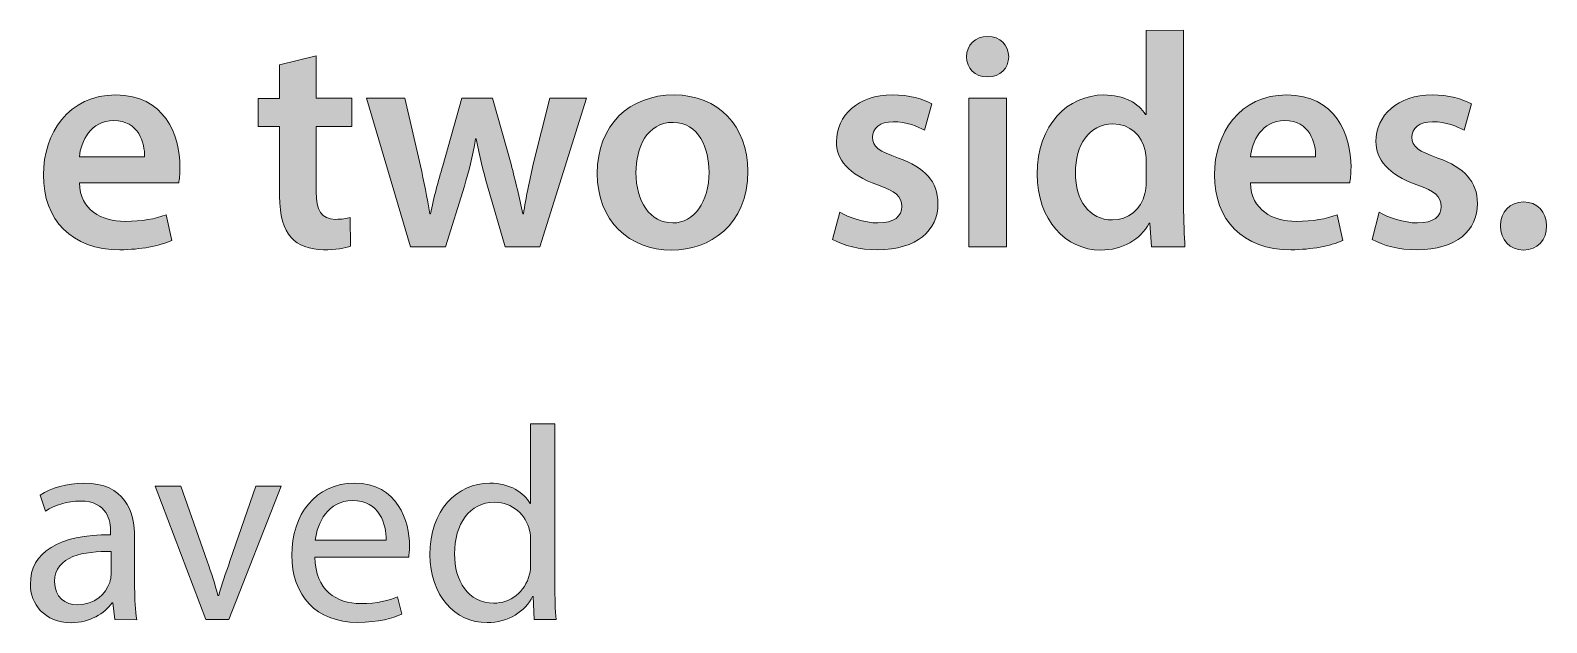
# Model space of a CAD drawing. Header units: inches. Extents: x 589 to 2016, y -1839 to -951.
# Drawn here: x 873.84 to 917.17, y -1566.65 to -1549.71 of the extents above; entities that cross this region are included whole.
import ezdxf

# ---------------------------------------------------------------- set-up
doc = ezdxf.new("R2010")
doc.units = ezdxf.units.IN
doc.header["$MEASUREMENT"] = 0
doc.layers.add('Layer 1', color=7, linetype='Continuous')

# ---------------------------------------------------------------- blocks, each defined once
blk = doc.blocks.new('block 274')
at = {"layer": 'Layer 1', "true_color": 0x010101}
h = blk.add_hatch(color=18, dxfattribs=at)
h.dxf.hatch_style = 2
edge = h.paths.add_edge_path()
edge.add_spline(control_points=[(901.796, -1550.472), (901.796, -1550.794), (901.561, -1551.046), (901.187, -1551.046), (900.828, -1551.046), (900.593, -1550.794), (900.593, -1550.472), (900.593, -1550.141), (900.837, -1549.888), (901.194, -1549.888), (901.561, -1549.888), (901.788, -1550.142), (901.796, -1550.472)], knot_values=[0, 0, 0, 0, 1, 1, 1, 2, 2, 2, 3, 3, 3, 4, 4, 4, 4], degree=3, periodic=1)
h.paths.add_polyline_path([(900.655, -1555.898), (900.655, -1551.658), (901.736, -1551.658), (901.736, -1555.898)])
h = blk.add_hatch(color=18, dxfattribs=at)
h.dxf.hatch_style = 2
edge = h.paths.add_edge_path()
edge.add_spline(control_points=[(906.795, -1549.714), (906.795, -1549.714), (906.795, -1554.705), (906.795, -1554.705), (906.795, -1555.141), (906.814, -1555.611), (906.832, -1555.898), (906.832, -1555.898), (905.873, -1555.898), (905.873, -1555.898), (905.873, -1555.898), (905.829, -1555.229), (905.829, -1555.229), (905.829, -1555.229), (905.811, -1555.229), (905.811, -1555.229), (905.559, -1555.699), (905.045, -1555.995), (904.426, -1555.995), (903.416, -1555.995), (902.614, -1555.133), (902.614, -1553.827), (902.605, -1552.408), (903.494, -1551.562), (904.514, -1551.562), (905.097, -1551.562), (905.515, -1551.806), (905.707, -1552.119), (905.707, -1552.119), (905.724, -1552.119), (905.724, -1552.119), (905.724, -1552.119), (905.724, -1549.716), (905.724, -1549.716), (905.724, -1549.716), (906.795, -1549.714), (906.795, -1549.714), (906.795, -1549.714), (906.795, -1549.714), (906.795, -1549.714)], knot_values=[0, 0, 0, 0, 1, 1, 1, 2, 2, 2, 3, 3, 3, 4, 4, 4, 5, 5, 5, 6, 6, 6, 7, 7, 7, 8, 8, 8, 9, 9, 9, 10, 10, 10, 11, 11, 11, 12, 12, 12, 13, 13, 13, 13], degree=3, periodic=1)
edge = h.paths.add_edge_path()
edge.add_spline(control_points=[(905.725, -1553.425), (905.725, -1553.338), (905.717, -1553.233), (905.699, -1553.146), (905.603, -1552.728), (905.264, -1552.389), (904.776, -1552.389), (904.088, -1552.389), (903.705, -1552.999), (903.705, -1553.792), (903.705, -1554.568), (904.088, -1555.134), (904.767, -1555.134), (905.203, -1555.134), (905.586, -1554.837), (905.69, -1554.377), (905.717, -1554.281), (905.726, -1554.176), (905.726, -1554.062), (905.726, -1554.062), (905.726, -1553.425), (905.726, -1553.425), (905.726, -1553.425), (905.725, -1553.425), (905.725, -1553.425)], knot_values=[0, 0, 0, 0, 1, 1, 1, 2, 2, 2, 3, 3, 3, 4, 4, 4, 5, 5, 5, 6, 6, 6, 7, 7, 7, 8, 8, 8, 8], degree=3, periodic=1)
h = blk.add_hatch(color=18, dxfattribs=at)
h.dxf.hatch_style = 2
edge = h.paths.add_edge_path()
edge.add_spline(control_points=[(882.007, -1550.446), (882.007, -1550.446), (882.007, -1551.658), (882.007, -1551.658), (882.007, -1551.658), (883.026, -1551.658), (883.026, -1551.658), (883.026, -1551.658), (883.026, -1552.459), (883.026, -1552.459), (883.026, -1552.459), (882.007, -1552.459), (882.007, -1552.459), (882.007, -1552.459), (882.007, -1554.333), (882.007, -1554.333), (882.007, -1554.847), (882.147, -1555.117), (882.556, -1555.117), (882.74, -1555.117), (882.878, -1555.091), (882.975, -1555.064), (882.975, -1555.064), (882.992, -1555.883), (882.992, -1555.883), (882.836, -1555.944), (882.557, -1555.988), (882.217, -1555.988), (881.827, -1555.988), (881.494, -1555.857), (881.294, -1555.64), (881.067, -1555.397), (880.963, -1555.014), (880.963, -1554.456), (880.963, -1554.456), (880.963, -1552.461), (880.963, -1552.461), (880.963, -1552.461), (880.353, -1552.461), (880.353, -1552.461), (880.353, -1552.461), (880.353, -1551.66), (880.353, -1551.66), (880.353, -1551.66), (880.963, -1551.66), (880.963, -1551.66), (880.963, -1551.66), (880.963, -1550.702), (880.963, -1550.702), (880.963, -1550.702), (882.007, -1550.446), (882.007, -1550.446)], knot_values=[0, 0, 0, 0, 1, 1, 1, 2, 2, 2, 3, 3, 3, 4, 4, 4, 5, 5, 5, 6, 6, 6, 7, 7, 7, 8, 8, 8, 9, 9, 9, 10, 10, 10, 11, 11, 11, 12, 12, 12, 13, 13, 13, 14, 14, 14, 15, 15, 15, 16, 16, 16, 17, 17, 17, 17], degree=3, periodic=1)
h = blk.add_hatch(color=18, dxfattribs=at)
h.dxf.hatch_style = 2
edge = h.paths.add_edge_path()
edge.add_spline(control_points=[(875.239, -1554.078), (875.264, -1554.846), (875.865, -1555.176), (876.545, -1555.176), (877.041, -1555.176), (877.398, -1555.106), (877.721, -1554.984), (877.721, -1554.984), (877.878, -1555.724), (877.878, -1555.724), (877.512, -1555.873), (877.007, -1555.985), (876.396, -1555.985), (875.021, -1555.985), (874.211, -1555.141), (874.211, -1553.843), (874.211, -1552.667), (874.924, -1551.56), (876.284, -1551.56), (877.66, -1551.56), (878.114, -1552.693), (878.114, -1553.626), (878.114, -1553.825), (878.097, -1553.983), (878.079, -1554.077), (878.079, -1554.077), (875.239, -1554.077), (875.239, -1554.077), (875.239, -1554.077), (875.239, -1554.078), (875.239, -1554.078)], knot_values=[0, 0, 0, 0, 1, 1, 1, 2, 2, 2, 3, 3, 3, 4, 4, 4, 5, 5, 5, 6, 6, 6, 7, 7, 7, 8, 8, 8, 9, 9, 9, 10, 10, 10, 10], degree=3, periodic=1)
edge = h.paths.add_edge_path()
edge.add_spline(control_points=[(877.103, -1553.328), (877.111, -1552.938), (876.938, -1552.292), (876.223, -1552.292), (875.561, -1552.292), (875.283, -1552.893), (875.239, -1553.328), (875.239, -1553.328), (877.103, -1553.328), (877.103, -1553.328)], knot_values=[0, 0, 0, 0, 1, 1, 1, 2, 2, 2, 3, 3, 3, 3], degree=3, periodic=1)
h = blk.add_hatch(color=18, dxfattribs=at)
h.dxf.hatch_style = 2
edge = h.paths.add_edge_path()
edge.add_spline(control_points=[(884.541, -1551.658), (884.541, -1551.658), (884.986, -1553.583), (884.986, -1553.583), (885.082, -1554.034), (885.177, -1554.497), (885.256, -1554.958), (885.256, -1554.958), (885.274, -1554.958), (885.274, -1554.958), (885.361, -1554.496), (885.501, -1554.025), (885.622, -1553.59), (885.622, -1553.59), (886.171, -1551.657), (886.171, -1551.657), (886.171, -1551.657), (887.043, -1551.657), (887.043, -1551.657), (887.043, -1551.657), (887.575, -1553.539), (887.575, -1553.539), (887.704, -1554.034), (887.817, -1554.497), (887.914, -1554.958), (887.914, -1554.958), (887.932, -1554.958), (887.932, -1554.958), (888.001, -1554.496), (888.097, -1554.034), (888.211, -1553.539), (888.211, -1553.539), (888.681, -1551.657), (888.681, -1551.657), (888.681, -1551.657), (889.735, -1551.657), (889.735, -1551.657), (889.735, -1551.657), (888.402, -1555.898), (888.402, -1555.898), (888.402, -1555.898), (887.409, -1555.898), (887.409, -1555.898), (887.409, -1555.898), (886.904, -1554.173), (886.904, -1554.173), (886.773, -1553.729), (886.678, -1553.328), (886.582, -1552.813), (886.582, -1552.813), (886.564, -1552.813), (886.564, -1552.813), (886.477, -1553.336), (886.364, -1553.754), (886.242, -1554.173), (886.242, -1554.173), (885.702, -1555.898), (885.702, -1555.898), (885.702, -1555.898), (884.7, -1555.898), (884.7, -1555.898), (884.7, -1555.898), (883.446, -1551.657), (883.446, -1551.657), (883.446, -1551.657), (884.541, -1551.657), (884.541, -1551.657), (884.541, -1551.657), (884.541, -1551.658), (884.541, -1551.658)], knot_values=[0, 0, 0, 0, 1, 1, 1, 2, 2, 2, 3, 3, 3, 4, 4, 4, 5, 5, 5, 6, 6, 6, 7, 7, 7, 8, 8, 8, 9, 9, 9, 10, 10, 10, 11, 11, 11, 12, 12, 12, 13, 13, 13, 14, 14, 14, 15, 15, 15, 16, 16, 16, 17, 17, 17, 18, 18, 18, 19, 19, 19, 20, 20, 20, 21, 21, 21, 22, 22, 22, 23, 23, 23, 23], degree=3, periodic=1)
h = blk.add_hatch(color=18, dxfattribs=at)
h.dxf.hatch_style = 2
edge = h.paths.add_edge_path()
edge.add_spline(control_points=[(894.341, -1553.738), (894.341, -1555.297), (893.243, -1555.995), (892.163, -1555.995), (890.961, -1555.995), (890.038, -1555.166), (890.038, -1553.808), (890.038, -1552.415), (890.953, -1551.561), (892.235, -1551.561), (893.496, -1551.56), (894.341, -1552.45), (894.341, -1553.738)], knot_values=[0, 0, 0, 0, 1, 1, 1, 2, 2, 2, 3, 3, 3, 4, 4, 4, 4], degree=3, periodic=1)
edge = h.paths.add_edge_path()
edge.add_spline(control_points=[(891.144, -1553.782), (891.144, -1554.6), (891.545, -1555.219), (892.197, -1555.219), (892.807, -1555.219), (893.234, -1554.618), (893.234, -1553.764), (893.234, -1553.102), (892.937, -1552.345), (892.206, -1552.345), (891.449, -1552.345), (891.144, -1553.076), (891.144, -1553.782)], knot_values=[0, 0, 0, 0, 1, 1, 1, 2, 2, 2, 3, 3, 3, 4, 4, 4, 4], degree=3, periodic=1)
h = blk.add_hatch(color=18, dxfattribs=at)
h.dxf.hatch_style = 2
edge = h.paths.add_edge_path()
edge.add_spline(control_points=[(896.971, -1554.914), (897.215, -1555.062), (897.677, -1555.219), (898.06, -1555.219), (898.531, -1555.219), (898.74, -1555.027), (898.74, -1554.749), (898.74, -1554.461), (898.565, -1554.313), (898.043, -1554.13), (897.215, -1553.843), (896.867, -1553.39), (896.874, -1552.893), (896.874, -1552.144), (897.493, -1551.56), (898.477, -1551.56), (898.947, -1551.56), (899.357, -1551.682), (899.602, -1551.813), (899.602, -1551.813), (899.392, -1552.571), (899.392, -1552.571), (899.209, -1552.466), (898.87, -1552.327), (898.494, -1552.327), (898.112, -1552.327), (897.902, -1552.511), (897.902, -1552.772), (897.902, -1553.043), (898.102, -1553.173), (898.643, -1553.365), (899.41, -1553.644), (899.767, -1554.034), (899.776, -1554.663), (899.776, -1555.429), (899.175, -1555.987), (898.05, -1555.987), (897.536, -1555.987), (897.074, -1555.865), (896.762, -1555.69), (896.762, -1555.69), (896.971, -1554.914), (896.971, -1554.914)], knot_values=[0, 0, 0, 0, 1, 1, 1, 2, 2, 2, 3, 3, 3, 4, 4, 4, 5, 5, 5, 6, 6, 6, 7, 7, 7, 8, 8, 8, 9, 9, 9, 10, 10, 10, 11, 11, 11, 12, 12, 12, 13, 13, 13, 14, 14, 14, 14], degree=3, periodic=1)
h = blk.add_hatch(color=18, dxfattribs=at)
h.dxf.hatch_style = 2
edge = h.paths.add_edge_path()
edge.add_spline(control_points=[(908.704, -1554.078), (908.73, -1554.846), (909.331, -1555.176), (910.01, -1555.176), (910.507, -1555.176), (910.864, -1555.106), (911.186, -1554.984), (911.186, -1554.984), (911.342, -1555.724), (911.342, -1555.724), (910.977, -1555.873), (910.471, -1555.985), (909.862, -1555.985), (908.486, -1555.985), (907.676, -1555.141), (907.676, -1553.843), (907.676, -1552.667), (908.39, -1551.56), (909.749, -1551.56), (911.125, -1551.56), (911.579, -1552.693), (911.579, -1553.626), (911.579, -1553.825), (911.561, -1553.983), (911.543, -1554.077), (911.543, -1554.077), (908.704, -1554.077), (908.704, -1554.077), (908.704, -1554.077), (908.704, -1554.078), (908.704, -1554.078)], knot_values=[0, 0, 0, 0, 1, 1, 1, 2, 2, 2, 3, 3, 3, 4, 4, 4, 5, 5, 5, 6, 6, 6, 7, 7, 7, 8, 8, 8, 9, 9, 9, 10, 10, 10, 10], degree=3, periodic=1)
edge = h.paths.add_edge_path()
edge.add_spline(control_points=[(910.568, -1553.328), (910.576, -1552.938), (910.403, -1552.292), (909.688, -1552.292), (909.026, -1552.292), (908.748, -1552.893), (908.704, -1553.328), (908.704, -1553.328), (910.568, -1553.328), (910.568, -1553.328)], knot_values=[0, 0, 0, 0, 1, 1, 1, 2, 2, 2, 3, 3, 3, 3], degree=3, periodic=1)
h = blk.add_hatch(color=18, dxfattribs=at)
h.dxf.hatch_style = 2
edge = h.paths.add_edge_path()
edge.add_spline(control_points=[(912.388, -1554.914), (912.631, -1555.062), (913.094, -1555.219), (913.477, -1555.219), (913.948, -1555.219), (914.157, -1555.027), (914.157, -1554.749), (914.157, -1554.461), (913.982, -1554.313), (913.459, -1554.13), (912.631, -1553.843), (912.284, -1553.39), (912.291, -1552.893), (912.291, -1552.144), (912.91, -1551.56), (913.894, -1551.56), (914.365, -1551.56), (914.774, -1551.682), (915.019, -1551.813), (915.019, -1551.813), (914.809, -1552.571), (914.809, -1552.571), (914.625, -1552.466), (914.287, -1552.327), (913.911, -1552.327), (913.528, -1552.327), (913.319, -1552.511), (913.319, -1552.772), (913.319, -1553.043), (913.519, -1553.173), (914.06, -1553.365), (914.827, -1553.644), (915.184, -1554.034), (915.193, -1554.663), (915.193, -1555.429), (914.592, -1555.987), (913.467, -1555.987), (912.953, -1555.987), (912.491, -1555.865), (912.179, -1555.69), (912.179, -1555.69), (912.388, -1554.914), (912.388, -1554.914)], knot_values=[0, 0, 0, 0, 1, 1, 1, 2, 2, 2, 3, 3, 3, 4, 4, 4, 5, 5, 5, 6, 6, 6, 7, 7, 7, 8, 8, 8, 9, 9, 9, 10, 10, 10, 11, 11, 11, 12, 12, 12, 13, 13, 13, 14, 14, 14, 14], degree=3, periodic=1)
h = blk.add_hatch(color=18, dxfattribs=at)
h.dxf.hatch_style = 2
edge = h.paths.add_edge_path()
edge.add_spline(control_points=[(915.846, -1555.306), (915.846, -1554.906), (916.125, -1554.618), (916.508, -1554.618), (916.9, -1554.618), (917.17, -1554.897), (917.17, -1555.306), (917.17, -1555.698), (916.909, -1555.994), (916.508, -1555.994), (916.115, -1555.994), (915.846, -1555.699), (915.846, -1555.306)], knot_values=[0, 0, 0, 0, 1, 1, 1, 2, 2, 2, 3, 3, 3, 4, 4, 4, 4], degree=3, periodic=1)
at = {"layer": 'Layer 1', "lineweight": 0}
blk.add_lwpolyline([(900.655, -1555.898), (900.655, -1551.658), (901.736, -1551.658), (901.736, -1555.898), (900.655, -1555.898)], dxfattribs=at)
for points, knots in [([(901.796, -1550.472), (901.796, -1550.794), (901.561, -1551.046), (901.187, -1551.046), (900.828, -1551.046), (900.593, -1550.794), (900.593, -1550.472), (900.593, -1550.141), (900.837, -1549.888), (901.194, -1549.888), (901.561, -1549.888), (901.788, -1550.142), (901.796, -1550.472)], [0, 0, 0, 0, 1, 1, 1, 2, 2, 2, 3, 3, 3, 4, 4, 4, 4]), ([(906.795, -1549.714), (906.795, -1549.714), (906.795, -1554.705), (906.795, -1554.705), (906.795, -1555.141), (906.814, -1555.611), (906.832, -1555.898), (906.832, -1555.898), (905.873, -1555.898), (905.873, -1555.898), (905.873, -1555.898), (905.829, -1555.229), (905.829, -1555.229), (905.829, -1555.229), (905.811, -1555.229), (905.811, -1555.229), (905.559, -1555.699), (905.045, -1555.995), (904.426, -1555.995), (903.416, -1555.995), (902.614, -1555.133), (902.614, -1553.827), (902.605, -1552.408), (903.494, -1551.562), (904.514, -1551.562), (905.097, -1551.562), (905.515, -1551.806), (905.707, -1552.119), (905.707, -1552.119), (905.724, -1552.119), (905.724, -1552.119), (905.724, -1552.119), (905.724, -1549.716), (905.724, -1549.716), (905.724, -1549.716), (906.795, -1549.714), (906.795, -1549.714), (906.795, -1549.714), (906.795, -1549.714), (906.795, -1549.714)], [0, 0, 0, 0, 1, 1, 1, 2, 2, 2, 3, 3, 3, 4, 4, 4, 5, 5, 5, 6, 6, 6, 7, 7, 7, 8, 8, 8, 9, 9, 9, 10, 10, 10, 11, 11, 11, 12, 12, 12, 13, 13, 13, 13]), ([(882.007, -1550.446), (882.007, -1550.446), (882.007, -1551.658), (882.007, -1551.658), (882.007, -1551.658), (883.026, -1551.658), (883.026, -1551.658), (883.026, -1551.658), (883.026, -1552.459), (883.026, -1552.459), (883.026, -1552.459), (882.007, -1552.459), (882.007, -1552.459), (882.007, -1552.459), (882.007, -1554.333), (882.007, -1554.333), (882.007, -1554.847), (882.147, -1555.117), (882.556, -1555.117), (882.74, -1555.117), (882.878, -1555.091), (882.975, -1555.064), (882.975, -1555.064), (882.992, -1555.883), (882.992, -1555.883), (882.836, -1555.944), (882.557, -1555.988), (882.217, -1555.988), (881.827, -1555.988), (881.494, -1555.857), (881.294, -1555.64), (881.067, -1555.397), (880.963, -1555.014), (880.963, -1554.456), (880.963, -1554.456), (880.963, -1552.461), (880.963, -1552.461), (880.963, -1552.461), (880.353, -1552.461), (880.353, -1552.461), (880.353, -1552.461), (880.353, -1551.66), (880.353, -1551.66), (880.353, -1551.66), (880.963, -1551.66), (880.963, -1551.66), (880.963, -1551.66), (880.963, -1550.702), (880.963, -1550.702), (880.963, -1550.702), (882.007, -1550.446), (882.007, -1550.446)], [0, 0, 0, 0, 1, 1, 1, 2, 2, 2, 3, 3, 3, 4, 4, 4, 5, 5, 5, 6, 6, 6, 7, 7, 7, 8, 8, 8, 9, 9, 9, 10, 10, 10, 11, 11, 11, 12, 12, 12, 13, 13, 13, 14, 14, 14, 15, 15, 15, 16, 16, 16, 17, 17, 17, 17]), ([(875.239, -1554.078), (875.264, -1554.846), (875.865, -1555.176), (876.545, -1555.176), (877.041, -1555.176), (877.398, -1555.106), (877.721, -1554.984), (877.721, -1554.984), (877.878, -1555.724), (877.878, -1555.724), (877.512, -1555.873), (877.007, -1555.985), (876.396, -1555.985), (875.021, -1555.985), (874.211, -1555.141), (874.211, -1553.843), (874.211, -1552.667), (874.924, -1551.56), (876.284, -1551.56), (877.66, -1551.56), (878.114, -1552.693), (878.114, -1553.626), (878.114, -1553.825), (878.097, -1553.983), (878.079, -1554.077), (878.079, -1554.077), (875.239, -1554.077), (875.239, -1554.077), (875.239, -1554.077), (875.239, -1554.078), (875.239, -1554.078)], [0, 0, 0, 0, 1, 1, 1, 2, 2, 2, 3, 3, 3, 4, 4, 4, 5, 5, 5, 6, 6, 6, 7, 7, 7, 8, 8, 8, 9, 9, 9, 10, 10, 10, 10]), ([(884.541, -1551.658), (884.541, -1551.658), (884.986, -1553.583), (884.986, -1553.583), (885.082, -1554.034), (885.177, -1554.497), (885.256, -1554.958), (885.256, -1554.958), (885.274, -1554.958), (885.274, -1554.958), (885.361, -1554.496), (885.501, -1554.025), (885.622, -1553.59), (885.622, -1553.59), (886.171, -1551.657), (886.171, -1551.657), (886.171, -1551.657), (887.043, -1551.657), (887.043, -1551.657), (887.043, -1551.657), (887.575, -1553.539), (887.575, -1553.539), (887.704, -1554.034), (887.817, -1554.497), (887.914, -1554.958), (887.914, -1554.958), (887.932, -1554.958), (887.932, -1554.958), (888.001, -1554.496), (888.097, -1554.034), (888.211, -1553.539), (888.211, -1553.539), (888.681, -1551.657), (888.681, -1551.657), (888.681, -1551.657), (889.735, -1551.657), (889.735, -1551.657), (889.735, -1551.657), (888.402, -1555.898), (888.402, -1555.898), (888.402, -1555.898), (887.409, -1555.898), (887.409, -1555.898), (887.409, -1555.898), (886.904, -1554.173), (886.904, -1554.173), (886.773, -1553.729), (886.678, -1553.328), (886.582, -1552.813), (886.582, -1552.813), (886.564, -1552.813), (886.564, -1552.813), (886.477, -1553.336), (886.364, -1553.754), (886.242, -1554.173), (886.242, -1554.173), (885.702, -1555.898), (885.702, -1555.898), (885.702, -1555.898), (884.7, -1555.898), (884.7, -1555.898), (884.7, -1555.898), (883.446, -1551.657), (883.446, -1551.657), (883.446, -1551.657), (884.541, -1551.657), (884.541, -1551.657), (884.541, -1551.657), (884.541, -1551.658), (884.541, -1551.658)], [0, 0, 0, 0, 1, 1, 1, 2, 2, 2, 3, 3, 3, 4, 4, 4, 5, 5, 5, 6, 6, 6, 7, 7, 7, 8, 8, 8, 9, 9, 9, 10, 10, 10, 11, 11, 11, 12, 12, 12, 13, 13, 13, 14, 14, 14, 15, 15, 15, 16, 16, 16, 17, 17, 17, 18, 18, 18, 19, 19, 19, 20, 20, 20, 21, 21, 21, 22, 22, 22, 23, 23, 23, 23]), ([(894.341, -1553.738), (894.341, -1555.297), (893.243, -1555.995), (892.163, -1555.995), (890.961, -1555.995), (890.038, -1555.166), (890.038, -1553.808), (890.038, -1552.415), (890.953, -1551.561), (892.235, -1551.561), (893.496, -1551.56), (894.341, -1552.45), (894.341, -1553.738)], [0, 0, 0, 0, 1, 1, 1, 2, 2, 2, 3, 3, 3, 4, 4, 4, 4]), ([(896.971, -1554.914), (897.215, -1555.062), (897.677, -1555.219), (898.06, -1555.219), (898.531, -1555.219), (898.74, -1555.027), (898.74, -1554.749), (898.74, -1554.461), (898.565, -1554.313), (898.043, -1554.13), (897.215, -1553.843), (896.867, -1553.39), (896.874, -1552.893), (896.874, -1552.144), (897.493, -1551.56), (898.477, -1551.56), (898.947, -1551.56), (899.357, -1551.682), (899.602, -1551.813), (899.602, -1551.813), (899.392, -1552.571), (899.392, -1552.571), (899.209, -1552.466), (898.87, -1552.327), (898.494, -1552.327), (898.112, -1552.327), (897.902, -1552.511), (897.902, -1552.772), (897.902, -1553.043), (898.102, -1553.173), (898.643, -1553.365), (899.41, -1553.644), (899.767, -1554.034), (899.776, -1554.663), (899.776, -1555.429), (899.175, -1555.987), (898.05, -1555.987), (897.536, -1555.987), (897.074, -1555.865), (896.762, -1555.69), (896.762, -1555.69), (896.971, -1554.914), (896.971, -1554.914)], [0, 0, 0, 0, 1, 1, 1, 2, 2, 2, 3, 3, 3, 4, 4, 4, 5, 5, 5, 6, 6, 6, 7, 7, 7, 8, 8, 8, 9, 9, 9, 10, 10, 10, 11, 11, 11, 12, 12, 12, 13, 13, 13, 14, 14, 14, 14]), ([(908.704, -1554.078), (908.73, -1554.846), (909.331, -1555.176), (910.01, -1555.176), (910.507, -1555.176), (910.864, -1555.106), (911.186, -1554.984), (911.186, -1554.984), (911.342, -1555.724), (911.342, -1555.724), (910.977, -1555.873), (910.471, -1555.985), (909.862, -1555.985), (908.486, -1555.985), (907.676, -1555.141), (907.676, -1553.843), (907.676, -1552.667), (908.39, -1551.56), (909.749, -1551.56), (911.125, -1551.56), (911.579, -1552.693), (911.579, -1553.626), (911.579, -1553.825), (911.561, -1553.983), (911.543, -1554.077), (911.543, -1554.077), (908.704, -1554.077), (908.704, -1554.077), (908.704, -1554.077), (908.704, -1554.078), (908.704, -1554.078)], [0, 0, 0, 0, 1, 1, 1, 2, 2, 2, 3, 3, 3, 4, 4, 4, 5, 5, 5, 6, 6, 6, 7, 7, 7, 8, 8, 8, 9, 9, 9, 10, 10, 10, 10]), ([(912.388, -1554.914), (912.631, -1555.062), (913.094, -1555.219), (913.477, -1555.219), (913.948, -1555.219), (914.157, -1555.027), (914.157, -1554.749), (914.157, -1554.461), (913.982, -1554.313), (913.459, -1554.13), (912.631, -1553.843), (912.284, -1553.39), (912.291, -1552.893), (912.291, -1552.144), (912.91, -1551.56), (913.894, -1551.56), (914.365, -1551.56), (914.774, -1551.682), (915.019, -1551.813), (915.019, -1551.813), (914.809, -1552.571), (914.809, -1552.571), (914.625, -1552.466), (914.287, -1552.327), (913.911, -1552.327), (913.528, -1552.327), (913.319, -1552.511), (913.319, -1552.772), (913.319, -1553.043), (913.519, -1553.173), (914.06, -1553.365), (914.827, -1553.644), (915.184, -1554.034), (915.193, -1554.663), (915.193, -1555.429), (914.592, -1555.987), (913.467, -1555.987), (912.953, -1555.987), (912.491, -1555.865), (912.179, -1555.69), (912.179, -1555.69), (912.388, -1554.914), (912.388, -1554.914)], [0, 0, 0, 0, 1, 1, 1, 2, 2, 2, 3, 3, 3, 4, 4, 4, 5, 5, 5, 6, 6, 6, 7, 7, 7, 8, 8, 8, 9, 9, 9, 10, 10, 10, 11, 11, 11, 12, 12, 12, 13, 13, 13, 14, 14, 14, 14]), ([(877.103, -1553.328), (877.111, -1552.938), (876.938, -1552.292), (876.223, -1552.292), (875.561, -1552.292), (875.283, -1552.893), (875.239, -1553.328), (875.239, -1553.328), (877.103, -1553.328), (877.103, -1553.328)], [0, 0, 0, 0, 1, 1, 1, 2, 2, 2, 3, 3, 3, 3]), ([(891.144, -1553.782), (891.144, -1554.6), (891.545, -1555.219), (892.197, -1555.219), (892.807, -1555.219), (893.234, -1554.618), (893.234, -1553.764), (893.234, -1553.102), (892.937, -1552.345), (892.206, -1552.345), (891.449, -1552.345), (891.144, -1553.076), (891.144, -1553.782)], [0, 0, 0, 0, 1, 1, 1, 2, 2, 2, 3, 3, 3, 4, 4, 4, 4]), ([(905.725, -1553.425), (905.725, -1553.338), (905.717, -1553.233), (905.699, -1553.146), (905.603, -1552.728), (905.264, -1552.389), (904.776, -1552.389), (904.088, -1552.389), (903.705, -1552.999), (903.705, -1553.792), (903.705, -1554.568), (904.088, -1555.134), (904.767, -1555.134), (905.203, -1555.134), (905.586, -1554.837), (905.69, -1554.377), (905.717, -1554.281), (905.726, -1554.176), (905.726, -1554.062), (905.726, -1554.062), (905.726, -1553.425), (905.726, -1553.425), (905.726, -1553.425), (905.725, -1553.425), (905.725, -1553.425)], [0, 0, 0, 0, 1, 1, 1, 2, 2, 2, 3, 3, 3, 4, 4, 4, 5, 5, 5, 6, 6, 6, 7, 7, 7, 8, 8, 8, 8]), ([(910.568, -1553.328), (910.576, -1552.938), (910.403, -1552.292), (909.688, -1552.292), (909.026, -1552.292), (908.748, -1552.893), (908.704, -1553.328), (908.704, -1553.328), (910.568, -1553.328), (910.568, -1553.328)], [0, 0, 0, 0, 1, 1, 1, 2, 2, 2, 3, 3, 3, 3]), ([(915.846, -1555.306), (915.846, -1554.906), (916.125, -1554.618), (916.508, -1554.618), (916.9, -1554.618), (917.17, -1554.897), (917.17, -1555.306), (917.17, -1555.698), (916.909, -1555.994), (916.508, -1555.994), (916.115, -1555.994), (915.846, -1555.699), (915.846, -1555.306)], [0, 0, 0, 0, 1, 1, 1, 2, 2, 2, 3, 3, 3, 4, 4, 4, 4])]:
    blk.add_open_spline(points, degree=3, knots=knots, dxfattribs=at)
blk = doc.blocks.new('block 275')
at = {"layer": 'Layer 1', "true_color": 0x010101}
h = blk.add_hatch(color=18, dxfattribs=at)
h.dxf.hatch_style = 2
edge = h.paths.add_edge_path()
edge.add_spline(control_points=[(888.828, -1560.963), (888.828, -1560.963), (888.828, -1565.572), (888.828, -1565.572), (888.828, -1565.911), (888.836, -1566.299), (888.86, -1566.557), (888.86, -1566.557), (888.237, -1566.557), (888.237, -1566.557), (888.237, -1566.557), (888.206, -1565.895), (888.206, -1565.895), (888.206, -1565.895), (888.19, -1565.895), (888.19, -1565.895), (887.977, -1566.321), (887.51, -1566.644), (886.889, -1566.644), (885.967, -1566.644), (885.258, -1565.864), (885.258, -1564.705), (885.25, -1563.436), (886.037, -1562.656), (886.968, -1562.656), (887.551, -1562.656), (887.945, -1562.932), (888.12, -1563.239), (888.12, -1563.239), (888.135, -1563.239), (888.135, -1563.239), (888.135, -1563.239), (888.135, -1560.962), (888.135, -1560.962), (888.135, -1560.962), (888.828, -1560.963), (888.828, -1560.963), (888.828, -1560.963), (888.828, -1560.963), (888.828, -1560.963)], knot_values=[0, 0, 0, 0, 1, 1, 1, 2, 2, 2, 3, 3, 3, 4, 4, 4, 5, 5, 5, 6, 6, 6, 7, 7, 7, 8, 8, 8, 9, 9, 9, 10, 10, 10, 11, 11, 11, 12, 12, 12, 13, 13, 13, 13], degree=3, periodic=1)
edge = h.paths.add_edge_path()
edge.add_spline(control_points=[(888.135, -1564.298), (888.135, -1564.211), (888.127, -1564.093), (888.104, -1564.007), (888.001, -1563.565), (887.623, -1563.202), (887.102, -1563.202), (886.386, -1563.202), (885.96, -1563.833), (885.96, -1564.676), (885.96, -1565.449), (886.338, -1566.087), (887.086, -1566.087), (887.551, -1566.087), (887.976, -1565.781), (888.103, -1565.259), (888.126, -1565.165), (888.135, -1565.07), (888.135, -1564.96), (888.135, -1564.96), (888.135, -1564.298), (888.135, -1564.298), (888.135, -1564.298), (888.135, -1564.298), (888.135, -1564.298)], knot_values=[0, 0, 0, 0, 1, 1, 1, 2, 2, 2, 3, 3, 3, 4, 4, 4, 5, 5, 5, 6, 6, 6, 7, 7, 7, 8, 8, 8, 8], degree=3, periodic=1)
h = blk.add_hatch(color=18, dxfattribs=at)
h.dxf.hatch_style = 2
edge = h.paths.add_edge_path()
edge.add_spline(control_points=[(876.25, -1566.558), (876.25, -1566.558), (876.195, -1566.079), (876.195, -1566.079), (876.195, -1566.079), (876.173, -1566.079), (876.173, -1566.079), (875.959, -1566.378), (875.548, -1566.645), (875.005, -1566.645), (874.233, -1566.645), (873.838, -1566.101), (873.838, -1565.55), (873.838, -1564.628), (874.657, -1564.124), (876.132, -1564.132), (876.132, -1564.132), (876.132, -1564.053), (876.132, -1564.053), (876.132, -1563.737), (876.045, -1563.17), (875.265, -1563.17), (874.91, -1563.17), (874.539, -1563.28), (874.272, -1563.454), (874.272, -1563.454), (874.115, -1562.997), (874.115, -1562.997), (874.43, -1562.792), (874.887, -1562.658), (875.369, -1562.658), (876.536, -1562.658), (876.819, -1563.454), (876.819, -1564.218), (876.819, -1564.218), (876.819, -1565.645), (876.819, -1565.645), (876.819, -1565.976), (876.834, -1566.299), (876.882, -1566.56), (876.882, -1566.56), (876.25, -1566.558), (876.25, -1566.558), (876.25, -1566.558), (876.25, -1566.558), (876.25, -1566.558)], knot_values=[0, 0, 0, 0, 1, 1, 1, 2, 2, 2, 3, 3, 3, 4, 4, 4, 5, 5, 5, 6, 6, 6, 7, 7, 7, 8, 8, 8, 9, 9, 9, 10, 10, 10, 11, 11, 11, 12, 12, 12, 13, 13, 13, 14, 14, 14, 15, 15, 15, 15], degree=3, periodic=1)
edge = h.paths.add_edge_path()
edge.add_spline(control_points=[(876.147, -1564.612), (875.391, -1564.596), (874.531, -1564.73), (874.531, -1565.471), (874.531, -1565.92), (874.833, -1566.133), (875.186, -1566.133), (875.682, -1566.133), (875.998, -1565.818), (876.107, -1565.495), (876.13, -1565.423), (876.146, -1565.345), (876.146, -1565.274), (876.146, -1565.274), (876.147, -1564.612), (876.147, -1564.612), (876.147, -1564.612), (876.147, -1564.612), (876.147, -1564.612)], knot_values=[0, 0, 0, 0, 1, 1, 1, 2, 2, 2, 3, 3, 3, 4, 4, 4, 5, 5, 5, 6, 6, 6, 6], degree=3, periodic=1)
h = blk.add_hatch(color=18, dxfattribs=at)
h.dxf.hatch_style = 2
edge = h.paths.add_edge_path()
edge.add_spline(control_points=[(878.141, -1562.745), (878.141, -1562.745), (878.89, -1564.888), (878.89, -1564.888), (879.015, -1565.234), (879.118, -1565.55), (879.197, -1565.865), (879.197, -1565.865), (879.22, -1565.865), (879.22, -1565.865), (879.307, -1565.55), (879.418, -1565.235), (879.543, -1564.888), (879.543, -1564.888), (880.285, -1562.745), (880.285, -1562.745), (880.285, -1562.745), (881.01, -1562.745), (881.01, -1562.745), (881.01, -1562.745), (879.513, -1566.559), (879.513, -1566.559), (879.513, -1566.559), (878.851, -1566.559), (878.851, -1566.559), (878.851, -1566.559), (877.401, -1562.745), (877.401, -1562.745), (877.401, -1562.745), (878.141, -1562.745), (878.141, -1562.745)], knot_values=[0, 0, 0, 0, 1, 1, 1, 2, 2, 2, 3, 3, 3, 4, 4, 4, 5, 5, 5, 6, 6, 6, 7, 7, 7, 8, 8, 8, 9, 9, 9, 10, 10, 10, 10], degree=3, periodic=1)
h = blk.add_hatch(color=18, dxfattribs=at)
h.dxf.hatch_style = 2
edge = h.paths.add_edge_path()
edge.add_spline(control_points=[(881.972, -1564.777), (881.988, -1565.715), (882.585, -1566.101), (883.279, -1566.101), (883.776, -1566.101), (884.076, -1566.015), (884.335, -1565.904), (884.335, -1565.904), (884.453, -1566.401), (884.453, -1566.401), (884.21, -1566.511), (883.791, -1566.637), (883.184, -1566.637), (882.01, -1566.637), (881.308, -1565.865), (881.308, -1564.714), (881.308, -1563.563), (881.988, -1562.657), (883.097, -1562.657), (884.343, -1562.657), (884.674, -1563.753), (884.674, -1564.454), (884.674, -1564.596), (884.658, -1564.706), (884.652, -1564.777), (884.652, -1564.777), (881.972, -1564.777), (881.972, -1564.777)], knot_values=[0, 0, 0, 0, 1, 1, 1, 2, 2, 2, 3, 3, 3, 4, 4, 4, 5, 5, 5, 6, 6, 6, 7, 7, 7, 8, 8, 8, 9, 9, 9, 9], degree=3, periodic=1)
edge = h.paths.add_edge_path()
edge.add_spline(control_points=[(884.005, -1564.282), (884.013, -1563.84), (883.824, -1563.155), (883.042, -1563.155), (882.343, -1563.155), (882.036, -1563.801), (881.979, -1564.282), (881.979, -1564.282), (884.005, -1564.282), (884.005, -1564.282)], knot_values=[0, 0, 0, 0, 1, 1, 1, 2, 2, 2, 3, 3, 3, 3], degree=3, periodic=1)
at = {"layer": 'Layer 1', "lineweight": 0}
for points, knots in [([(888.828, -1560.963), (888.828, -1560.963), (888.828, -1565.572), (888.828, -1565.572), (888.828, -1565.911), (888.836, -1566.299), (888.86, -1566.557), (888.86, -1566.557), (888.237, -1566.557), (888.237, -1566.557), (888.237, -1566.557), (888.206, -1565.895), (888.206, -1565.895), (888.206, -1565.895), (888.19, -1565.895), (888.19, -1565.895), (887.977, -1566.321), (887.51, -1566.644), (886.889, -1566.644), (885.967, -1566.644), (885.258, -1565.864), (885.258, -1564.705), (885.25, -1563.436), (886.037, -1562.656), (886.968, -1562.656), (887.551, -1562.656), (887.945, -1562.932), (888.12, -1563.239), (888.12, -1563.239), (888.135, -1563.239), (888.135, -1563.239), (888.135, -1563.239), (888.135, -1560.962), (888.135, -1560.962), (888.135, -1560.962), (888.828, -1560.963), (888.828, -1560.963), (888.828, -1560.963), (888.828, -1560.963), (888.828, -1560.963)], [0, 0, 0, 0, 1, 1, 1, 2, 2, 2, 3, 3, 3, 4, 4, 4, 5, 5, 5, 6, 6, 6, 7, 7, 7, 8, 8, 8, 9, 9, 9, 10, 10, 10, 11, 11, 11, 12, 12, 12, 13, 13, 13, 13]), ([(876.25, -1566.558), (876.25, -1566.558), (876.195, -1566.079), (876.195, -1566.079), (876.195, -1566.079), (876.173, -1566.079), (876.173, -1566.079), (875.959, -1566.378), (875.548, -1566.645), (875.005, -1566.645), (874.233, -1566.645), (873.838, -1566.101), (873.838, -1565.55), (873.838, -1564.628), (874.657, -1564.124), (876.132, -1564.132), (876.132, -1564.132), (876.132, -1564.053), (876.132, -1564.053), (876.132, -1563.737), (876.045, -1563.17), (875.265, -1563.17), (874.91, -1563.17), (874.539, -1563.28), (874.272, -1563.454), (874.272, -1563.454), (874.115, -1562.997), (874.115, -1562.997), (874.43, -1562.792), (874.887, -1562.658), (875.369, -1562.658), (876.536, -1562.658), (876.819, -1563.454), (876.819, -1564.218), (876.819, -1564.218), (876.819, -1565.645), (876.819, -1565.645), (876.819, -1565.976), (876.834, -1566.299), (876.882, -1566.56), (876.882, -1566.56), (876.25, -1566.558), (876.25, -1566.558), (876.25, -1566.558), (876.25, -1566.558), (876.25, -1566.558)], [0, 0, 0, 0, 1, 1, 1, 2, 2, 2, 3, 3, 3, 4, 4, 4, 5, 5, 5, 6, 6, 6, 7, 7, 7, 8, 8, 8, 9, 9, 9, 10, 10, 10, 11, 11, 11, 12, 12, 12, 13, 13, 13, 14, 14, 14, 15, 15, 15, 15]), ([(878.141, -1562.745), (878.141, -1562.745), (878.89, -1564.888), (878.89, -1564.888), (879.015, -1565.234), (879.118, -1565.55), (879.197, -1565.865), (879.197, -1565.865), (879.22, -1565.865), (879.22, -1565.865), (879.307, -1565.55), (879.418, -1565.235), (879.543, -1564.888), (879.543, -1564.888), (880.285, -1562.745), (880.285, -1562.745), (880.285, -1562.745), (881.01, -1562.745), (881.01, -1562.745), (881.01, -1562.745), (879.513, -1566.559), (879.513, -1566.559), (879.513, -1566.559), (878.851, -1566.559), (878.851, -1566.559), (878.851, -1566.559), (877.401, -1562.745), (877.401, -1562.745), (877.401, -1562.745), (878.141, -1562.745), (878.141, -1562.745)], [0, 0, 0, 0, 1, 1, 1, 2, 2, 2, 3, 3, 3, 4, 4, 4, 5, 5, 5, 6, 6, 6, 7, 7, 7, 8, 8, 8, 9, 9, 9, 10, 10, 10, 10]), ([(881.972, -1564.777), (881.988, -1565.715), (882.585, -1566.101), (883.279, -1566.101), (883.776, -1566.101), (884.076, -1566.015), (884.335, -1565.904), (884.335, -1565.904), (884.453, -1566.401), (884.453, -1566.401), (884.21, -1566.511), (883.791, -1566.637), (883.184, -1566.637), (882.01, -1566.637), (881.308, -1565.865), (881.308, -1564.714), (881.308, -1563.563), (881.988, -1562.657), (883.097, -1562.657), (884.343, -1562.657), (884.674, -1563.753), (884.674, -1564.454), (884.674, -1564.596), (884.658, -1564.706), (884.652, -1564.777), (884.652, -1564.777), (881.972, -1564.777), (881.972, -1564.777)], [0, 0, 0, 0, 1, 1, 1, 2, 2, 2, 3, 3, 3, 4, 4, 4, 5, 5, 5, 6, 6, 6, 7, 7, 7, 8, 8, 8, 9, 9, 9, 9]), ([(884.005, -1564.282), (884.013, -1563.84), (883.824, -1563.155), (883.042, -1563.155), (882.343, -1563.155), (882.036, -1563.801), (881.979, -1564.282), (881.979, -1564.282), (884.005, -1564.282), (884.005, -1564.282)], [0, 0, 0, 0, 1, 1, 1, 2, 2, 2, 3, 3, 3, 3]), ([(888.135, -1564.298), (888.135, -1564.211), (888.127, -1564.093), (888.104, -1564.007), (888.001, -1563.565), (887.623, -1563.202), (887.102, -1563.202), (886.386, -1563.202), (885.96, -1563.833), (885.96, -1564.676), (885.96, -1565.449), (886.338, -1566.087), (887.086, -1566.087), (887.551, -1566.087), (887.976, -1565.781), (888.103, -1565.259), (888.126, -1565.165), (888.135, -1565.07), (888.135, -1564.96), (888.135, -1564.96), (888.135, -1564.298), (888.135, -1564.298), (888.135, -1564.298), (888.135, -1564.298), (888.135, -1564.298)], [0, 0, 0, 0, 1, 1, 1, 2, 2, 2, 3, 3, 3, 4, 4, 4, 5, 5, 5, 6, 6, 6, 7, 7, 7, 8, 8, 8, 8]), ([(876.147, -1564.612), (875.391, -1564.596), (874.531, -1564.73), (874.531, -1565.471), (874.531, -1565.92), (874.833, -1566.133), (875.186, -1566.133), (875.682, -1566.133), (875.998, -1565.818), (876.107, -1565.495), (876.13, -1565.423), (876.146, -1565.345), (876.146, -1565.274), (876.146, -1565.274), (876.147, -1564.612), (876.147, -1564.612), (876.147, -1564.612), (876.147, -1564.612), (876.147, -1564.612)], [0, 0, 0, 0, 1, 1, 1, 2, 2, 2, 3, 3, 3, 4, 4, 4, 5, 5, 5, 6, 6, 6, 6])]:
    blk.add_open_spline(points, degree=3, knots=knots, dxfattribs=at)
blk = doc.blocks.new('block 271')
at = {"layer": 'Layer 1'}
for name in ['block 274', 'block 275']:
    blk.add_blockref(name, (0, 0), dxfattribs=at)

msp = doc.modelspace()

# ---------------------------------------------------------------- block references
at = {"layer": 'Layer 1'}
msp.add_blockref('block 271', (0, 0), dxfattribs=at)

doc.saveas('drawing.dxf')
